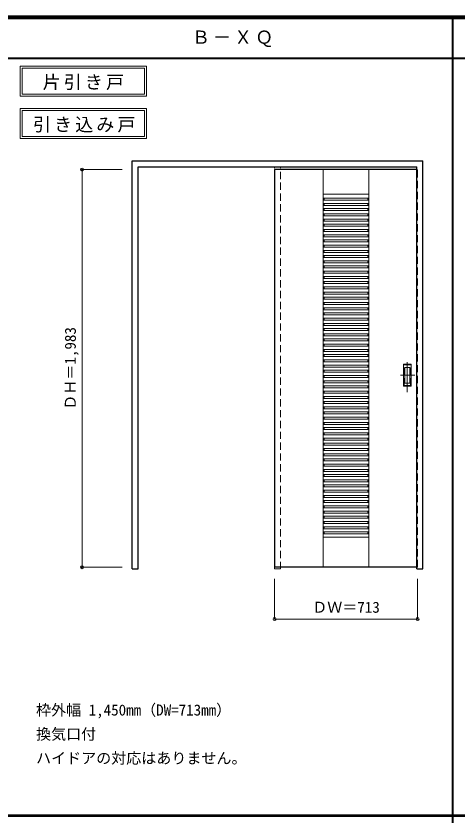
# Model space of a CAD drawing. Units: millimetres, scale not verified. Extents: x -6000 to 5700, y -4307 to 4175.
# Drawn here: x -502 to 1698, y 186 to 4175 of the extents above; entities that cross this region are included whole.
import ezdxf
from ezdxf.enums import TextEntityAlignment as Align

# ---------------------------------------------------------------- set-up
doc = ezdxf.new("R2010")
doc.units = ezdxf.units.MM
doc.header["$LTSCALE"] = 30
doc.header["$PDMODE"] = 32
doc.header["$PDSIZE"] = 15
doc.linetypes.add('CHAIN1', pattern=[8, 5, -1, 1, -1])
doc.linetypes.add('DASHED1', pattern=[1.8, 1.2, -0.6])
for name, color, linetype, lineweight in [('0-2_扉', 4, 'DASHED1', 9), ('0-3_仕上げ', 4, 'Continuous', 9), ('0-4_枠', 3, 'Continuous', 25), ('0-6_引手', 7, 'Continuous', 18), ('0-A_文字', 7, 'Continuous', 18), ('0-B_寸法', 7, 'Continuous', 9), ('F-1_枠', 6, 'Continuous', 40)]:
    doc.layers.add(name, color=color, linetype=linetype, lineweight=lineweight)
doc.styles.add('ＭＳ ゴシック', font='')
doc.styles.get('ＭＳ ゴシック').set_extended_font_data('MS Gothic')

msp = doc.modelspace()

# ---------------------------------------------------------------- linework, layer by layer
at = {"layer": '0-2_扉', "color": 3, "linetype": 'Continuous', "lineweight": 25}
for p, q in [((1498, 3409.5), (788, 3409.5)), ((788, 3409.5), (788, 1426.5)), ((1498, 1426.5), (788, 1426.5))]:
    msp.add_line(p, q, dxfattribs=at)
at = {"layer": '0-2_扉'}
for p, q in [((788, 3409.5), (788, 3405.5)), ((1498, 3409.5), (1501, 3409.5))]:
    msp.add_line(p, q, dxfattribs=at)
msp.add_lwpolyline([(1498, 1426.5), (1501, 1426.5), (1501, 3409.5)], dxfattribs=at)
at = {"layer": '0-3_仕上げ', "color": 7, "lineweight": 18}
for p, q in [((1030.5, 1426.5), (1030.5, 3409.5)), ((1258.5, 1426.5), (1258.5, 3409.5)), ((1030.5, 3286.5), (1258.5, 3286.5)), ((1030.5, 1576.5), (1258.5, 1576.5))]:
    msp.add_line(p, q, dxfattribs=at)
at = {"layer": '0-3_仕上げ'}
for p, q in [((1030.5, 3266.5), (1258.5, 3266.5)), ((1030.5, 3260.08), (1035.5, 3260.08)), ((1030.5, 3256.5), (1258.5, 3256.5)), ((1030.5, 3240.5), (1258.5, 3240.5)), ((1030.5, 3234.08), (1035.5, 3234.08)), ((1035.5, 3266.5), (1035.5, 3260.08)), ((1035.5, 3240.5), (1035.5, 3234.08)), ((1253.5, 3266.5), (1253.5, 3260.08)), ((1253.5, 3260.08), (1258.5, 3260.08)), ((1253.5, 3240.5), (1253.5, 3234.08)), ((1253.5, 3234.08), (1258.5, 3234.08)), ((1030.5, 3230.5), (1258.5, 3230.5)), ((1030.5, 3214.5), (1258.5, 3214.5)), ((1030.5, 3208.08), (1035.5, 3208.08)), ((1030.5, 3204.5), (1258.5, 3204.5)), ((1035.5, 3214.5), (1035.5, 3208.08)), ((1253.5, 3214.5), (1253.5, 3208.08)), ((1253.5, 3208.08), (1258.5, 3208.08)), ((1030.5, 3188.5), (1258.5, 3188.5)), ((1030.5, 3182.08), (1035.5, 3182.08)), ((1030.5, 3178.5), (1258.5, 3178.5)), ((1030.5, 3162.5), (1258.5, 3162.5)), ((1030.5, 3156.08), (1035.5, 3156.08)), ((1030.5, 3152.5), (1258.5, 3152.5)), ((1035.5, 3188.5), (1035.5, 3182.08)), ((1035.5, 3162.5), (1035.5, 3156.08)), ((1253.5, 3188.5), (1253.5, 3182.08)), ((1253.5, 3182.08), (1258.5, 3182.08)), ((1253.5, 3162.5), (1253.5, 3156.08)), ((1253.5, 3156.08), (1258.5, 3156.08)), ((1030.5, 3136.5), (1258.5, 3136.5)), ((1030.5, 3130.08), (1035.5, 3130.08)), ((1030.5, 3126.5), (1258.5, 3126.5)), ((1035.5, 3136.5), (1035.5, 3130.08)), ((1253.5, 3136.5), (1253.5, 3130.08)), ((1253.5, 3130.08), (1258.5, 3130.08)), ((1030.5, 3110.5), (1258.5, 3110.5)), ((1030.5, 3104.08), (1035.5, 3104.08)), ((1030.5, 3100.5), (1258.5, 3100.5)), ((1030.5, 3084.5), (1258.5, 3084.5)), ((1030.5, 3078.08), (1035.5, 3078.08)), ((1030.5, 3074.5), (1258.5, 3074.5)), ((1035.5, 3110.5), (1035.5, 3104.08)), ((1035.5, 3084.5), (1035.5, 3078.08)), ((1253.5, 3110.5), (1253.5, 3104.08)), ((1253.5, 3104.08), (1258.5, 3104.08)), ((1253.5, 3084.5), (1253.5, 3078.08)), ((1253.5, 3078.08), (1258.5, 3078.08)), ((1030.5, 3058.5), (1258.5, 3058.5)), ((1030.5, 3052.08), (1035.5, 3052.08)), ((1030.5, 3048.5), (1258.5, 3048.5)), ((1030.5, 3032.5), (1258.5, 3032.5)), ((1035.5, 3058.5), (1035.5, 3052.08)), ((1035.5, 3032.5), (1035.5, 3026.08)), ((1253.5, 3058.5), (1253.5, 3052.08)), ((1253.5, 3052.08), (1258.5, 3052.08)), ((1253.5, 3032.5), (1253.5, 3026.08)), ((1030.5, 3026.08), (1035.5, 3026.08)), ((1030.5, 3022.5), (1258.5, 3022.5)), ((1030.5, 3006.5), (1258.5, 3006.5)), ((1030.5, 3000.08), (1035.5, 3000.08)), ((1030.5, 2996.5), (1258.5, 2996.5)), ((1035.5, 3006.5), (1035.5, 3000.08)), ((1253.5, 3026.08), (1258.5, 3026.08)), ((1253.5, 3006.5), (1253.5, 3000.08)), ((1253.5, 3000.08), (1258.5, 3000.08)), ((1030.5, 2980.5), (1258.5, 2980.5)), ((1030.5, 2974.08), (1035.5, 2974.08)), ((1030.5, 2970.5), (1258.5, 2970.5)), ((1030.5, 2954.5), (1258.5, 2954.5)), ((1035.5, 2980.5), (1035.5, 2974.08)), ((1035.5, 2954.5), (1035.5, 2948.08)), ((1253.5, 2980.5), (1253.5, 2974.08)), ((1253.5, 2974.08), (1258.5, 2974.08)), ((1253.5, 2954.5), (1253.5, 2948.08)), ((1030.5, 2948.08), (1035.5, 2948.08)), ((1030.5, 2944.5), (1258.5, 2944.5)), ((1030.5, 2928.5), (1258.5, 2928.5)), ((1030.5, 2922.08), (1035.5, 2922.08)), ((1030.5, 2918.5), (1258.5, 2918.5)), ((1035.5, 2928.5), (1035.5, 2922.08)), ((1253.5, 2948.08), (1258.5, 2948.08)), ((1253.5, 2928.5), (1253.5, 2922.08)), ((1253.5, 2922.08), (1258.5, 2922.08)), ((1030.5, 2902.5), (1258.5, 2902.5)), ((1030.5, 2896.08), (1035.5, 2896.08)), ((1030.5, 2892.5), (1258.5, 2892.5)), ((1030.5, 2876.5), (1258.5, 2876.5)), ((1035.5, 2902.5), (1035.5, 2896.08)), ((1035.5, 2876.5), (1035.5, 2870.08)), ((1253.5, 2902.5), (1253.5, 2896.08)), ((1253.5, 2896.08), (1258.5, 2896.08)), ((1253.5, 2876.5), (1253.5, 2870.08)), ((1030.5, 2870.08), (1035.5, 2870.08)), ((1030.5, 2866.5), (1258.5, 2866.5)), ((1030.5, 2850.5), (1258.5, 2850.5)), ((1030.5, 2844.08), (1035.5, 2844.08)), ((1030.5, 2840.5), (1258.5, 2840.5)), ((1035.5, 2850.5), (1035.5, 2844.08)), ((1253.5, 2870.08), (1258.5, 2870.08)), ((1253.5, 2850.5), (1253.5, 2844.08)), ((1253.5, 2844.08), (1258.5, 2844.08)), ((1030.5, 2824.5), (1258.5, 2824.5)), ((1030.5, 2818.08), (1035.5, 2818.08)), ((1030.5, 2814.5), (1258.5, 2814.5)), ((1030.5, 2798.5), (1258.5, 2798.5)), ((1035.5, 2824.5), (1035.5, 2818.08)), ((1035.5, 2798.5), (1035.5, 2792.08)), ((1253.5, 2824.5), (1253.5, 2818.08)), ((1253.5, 2818.08), (1258.5, 2818.08)), ((1253.5, 2798.5), (1253.5, 2792.08)), ((1030.5, 2792.08), (1035.5, 2792.08)), ((1030.5, 2788.5), (1258.5, 2788.5)), ((1030.5, 2772.5), (1258.5, 2772.5)), ((1030.5, 2766.08), (1035.5, 2766.08)), ((1030.5, 2762.5), (1258.5, 2762.5)), ((1035.5, 2772.5), (1035.5, 2766.08)), ((1253.5, 2792.08), (1258.5, 2792.08)), ((1253.5, 2772.5), (1253.5, 2766.08)), ((1253.5, 2766.08), (1258.5, 2766.08)), ((1030.5, 2746.5), (1258.5, 2746.5)), ((1030.5, 2740.08), (1035.5, 2740.08)), ((1030.5, 2736.5), (1258.5, 2736.5)), ((1030.5, 2720.5), (1258.5, 2720.5)), ((1030.5, 2714.08), (1035.5, 2714.08)), ((1035.5, 2746.5), (1035.5, 2740.08)), ((1035.5, 2720.5), (1035.5, 2714.08)), ((1253.5, 2746.5), (1253.5, 2740.08)), ((1253.5, 2740.08), (1258.5, 2740.08)), ((1253.5, 2720.5), (1253.5, 2714.08)), ((1253.5, 2714.08), (1258.5, 2714.08)), ((1030.5, 2710.5), (1258.5, 2710.5)), ((1030.5, 2694.5), (1258.5, 2694.5)), ((1030.5, 2688.08), (1035.5, 2688.08)), ((1030.5, 2684.5), (1258.5, 2684.5)), ((1035.5, 2694.5), (1035.5, 2688.08)), ((1253.5, 2694.5), (1253.5, 2688.08)), ((1253.5, 2688.08), (1258.5, 2688.08)), ((1030.5, 2668.5), (1258.5, 2668.5)), ((1030.5, 2662.08), (1035.5, 2662.08)), ((1030.5, 2658.5), (1258.5, 2658.5)), ((1030.5, 2642.5), (1258.5, 2642.5)), ((1030.5, 2636.08), (1035.5, 2636.08)), ((1035.5, 2668.5), (1035.5, 2662.08)), ((1035.5, 2642.5), (1035.5, 2636.08)), ((1253.5, 2668.5), (1253.5, 2662.08)), ((1253.5, 2662.08), (1258.5, 2662.08)), ((1253.5, 2642.5), (1253.5, 2636.08)), ((1253.5, 2636.08), (1258.5, 2636.08)), ((1030.5, 2632.5), (1258.5, 2632.5)), ((1030.5, 2616.5), (1258.5, 2616.5)), ((1030.5, 2610.08), (1035.5, 2610.08)), ((1030.5, 2606.5), (1258.5, 2606.5)), ((1035.5, 2616.5), (1035.5, 2610.08)), ((1253.5, 2616.5), (1253.5, 2610.08)), ((1253.5, 2610.08), (1258.5, 2610.08)), ((1030.5, 2590.5), (1258.5, 2590.5)), ((1030.5, 2584.08), (1035.5, 2584.08)), ((1030.5, 2580.5), (1258.5, 2580.5)), ((1030.5, 2564.5), (1258.5, 2564.5)), ((1030.5, 2558.08), (1035.5, 2558.08)), ((1030.5, 2554.5), (1258.5, 2554.5)), ((1035.5, 2590.5), (1035.5, 2584.08)), ((1035.5, 2564.5), (1035.5, 2558.08)), ((1253.5, 2590.5), (1253.5, 2584.08)), ((1253.5, 2584.08), (1258.5, 2584.08)), ((1253.5, 2564.5), (1253.5, 2558.08)), ((1253.5, 2558.08), (1258.5, 2558.08)), ((1030.5, 2538.5), (1258.5, 2538.5)), ((1030.5, 2532.08), (1035.5, 2532.08)), ((1030.5, 2528.5), (1258.5, 2528.5)), ((1035.5, 2538.5), (1035.5, 2532.08)), ((1253.5, 2538.5), (1253.5, 2532.08)), ((1253.5, 2532.08), (1258.5, 2532.08)), ((1030.5, 2512.5), (1258.5, 2512.5)), ((1030.5, 2506.08), (1035.5, 2506.08)), ((1030.5, 2502.5), (1258.5, 2502.5)), ((1030.5, 2486.5), (1258.5, 2486.5)), ((1030.5, 2480.08), (1035.5, 2480.08)), ((1030.5, 2476.5), (1258.5, 2476.5)), ((1035.5, 2512.5), (1035.5, 2506.08)), ((1035.5, 2486.5), (1035.5, 2480.08)), ((1253.5, 2512.5), (1253.5, 2506.08)), ((1253.5, 2506.08), (1258.5, 2506.08)), ((1253.5, 2486.5), (1253.5, 2480.08)), ((1253.5, 2480.08), (1258.5, 2480.08)), ((1030.5, 2460.5), (1258.5, 2460.5)), ((1030.5, 2454.08), (1035.5, 2454.08)), ((1030.5, 2450.5), (1258.5, 2450.5)), ((1030.5, 2434.5), (1258.5, 2434.5)), ((1035.5, 2460.5), (1035.5, 2454.08)), ((1035.5, 2434.5), (1035.5, 2428.08)), ((1253.5, 2460.5), (1253.5, 2454.08)), ((1253.5, 2454.08), (1258.5, 2454.08)), ((1253.5, 2434.5), (1253.5, 2428.08)), ((1030.5, 2428.08), (1035.5, 2428.08)), ((1030.5, 2424.5), (1258.5, 2424.5)), ((1030.5, 2408.5), (1258.5, 2408.5)), ((1030.5, 2402.08), (1035.5, 2402.08)), ((1030.5, 2398.5), (1258.5, 2398.5)), ((1035.5, 2408.5), (1035.5, 2402.08)), ((1253.5, 2428.08), (1258.5, 2428.08)), ((1253.5, 2408.5), (1253.5, 2402.08)), ((1253.5, 2402.08), (1258.5, 2402.08)), ((1030.5, 2382.5), (1258.5, 2382.5)), ((1030.5, 2376.08), (1035.5, 2376.08)), ((1030.5, 2372.5), (1258.5, 2372.5)), ((1030.5, 2356.5), (1258.5, 2356.5)), ((1035.5, 2382.5), (1035.5, 2376.08)), ((1035.5, 2356.5), (1035.5, 2350.08)), ((1253.5, 2382.5), (1253.5, 2376.08)), ((1253.5, 2376.08), (1258.5, 2376.08)), ((1253.5, 2356.5), (1253.5, 2350.08)), ((1030.5, 2350.08), (1035.5, 2350.08)), ((1030.5, 2346.5), (1258.5, 2346.5)), ((1030.5, 2330.5), (1258.5, 2330.5)), ((1030.5, 2324.08), (1035.5, 2324.08)), ((1030.5, 2320.5), (1258.5, 2320.5)), ((1035.5, 2330.5), (1035.5, 2324.08)), ((1253.5, 2350.08), (1258.5, 2350.08)), ((1253.5, 2330.5), (1253.5, 2324.08)), ((1253.5, 2324.08), (1258.5, 2324.08)), ((1030.5, 2304.5), (1258.5, 2304.5)), ((1030.5, 2298.08), (1035.5, 2298.08)), ((1030.5, 2294.5), (1258.5, 2294.5)), ((1030.5, 2278.5), (1258.5, 2278.5)), ((1035.5, 2304.5), (1035.5, 2298.08)), ((1035.5, 2278.5), (1035.5, 2272.08)), ((1253.5, 2304.5), (1253.5, 2298.08)), ((1253.5, 2298.08), (1258.5, 2298.08)), ((1253.5, 2278.5), (1253.5, 2272.08)), ((1030.5, 2272.08), (1035.5, 2272.08)), ((1030.5, 2268.5), (1258.5, 2268.5)), ((1030.5, 2252.5), (1258.5, 2252.5)), ((1030.5, 2246.08), (1035.5, 2246.08)), ((1030.5, 2242.5), (1258.5, 2242.5)), ((1035.5, 2252.5), (1035.5, 2246.08)), ((1253.5, 2272.08), (1258.5, 2272.08)), ((1253.5, 2252.5), (1253.5, 2246.08)), ((1253.5, 2246.08), (1258.5, 2246.08)), ((1030.5, 2226.5), (1258.5, 2226.5)), ((1030.5, 2220.08), (1035.5, 2220.08)), ((1030.5, 2216.5), (1258.5, 2216.5)), ((1030.5, 2200.5), (1258.5, 2200.5)), ((1030.5, 2194.08), (1035.5, 2194.08)), ((1035.5, 2226.5), (1035.5, 2220.08)), ((1035.5, 2200.5), (1035.5, 2194.08)), ((1253.5, 2226.5), (1253.5, 2220.08)), ((1253.5, 2220.08), (1258.5, 2220.08)), ((1253.5, 2200.5), (1253.5, 2194.08)), ((1253.5, 2194.08), (1258.5, 2194.08)), ((1030.5, 2190.5), (1258.5, 2190.5)), ((1030.5, 2174.5), (1258.5, 2174.5)), ((1030.5, 2168.08), (1035.5, 2168.08)), ((1030.5, 2164.5), (1258.5, 2164.5)), ((1035.5, 2174.5), (1035.5, 2168.08)), ((1253.5, 2174.5), (1253.5, 2168.08)), ((1253.5, 2168.08), (1258.5, 2168.08)), ((1030.5, 2148.5), (1258.5, 2148.5)), ((1030.5, 2142.08), (1035.5, 2142.08)), ((1030.5, 2138.5), (1258.5, 2138.5)), ((1030.5, 2122.5), (1258.5, 2122.5)), ((1030.5, 2116.08), (1035.5, 2116.08)), ((1035.5, 2148.5), (1035.5, 2142.08)), ((1035.5, 2122.5), (1035.5, 2116.08)), ((1253.5, 2148.5), (1253.5, 2142.08)), ((1253.5, 2142.08), (1258.5, 2142.08)), ((1253.5, 2122.5), (1253.5, 2116.08)), ((1253.5, 2116.08), (1258.5, 2116.08)), ((1030.5, 2112.5), (1258.5, 2112.5)), ((1030.5, 2096.5), (1258.5, 2096.5)), ((1030.5, 2090.08), (1035.5, 2090.08)), ((1030.5, 2086.5), (1258.5, 2086.5)), ((1035.5, 2096.5), (1035.5, 2090.08)), ((1253.5, 2096.5), (1253.5, 2090.08)), ((1253.5, 2090.08), (1258.5, 2090.08)), ((1030.5, 2070.5), (1258.5, 2070.5)), ((1030.5, 2064.08), (1035.5, 2064.08)), ((1030.5, 2060.5), (1258.5, 2060.5)), ((1030.5, 2044.5), (1258.5, 2044.5)), ((1030.5, 2038.08), (1035.5, 2038.08)), ((1030.5, 2034.5), (1258.5, 2034.5)), ((1035.5, 2070.5), (1035.5, 2064.08)), ((1035.5, 2044.5), (1035.5, 2038.08)), ((1253.5, 2070.5), (1253.5, 2064.08)), ((1253.5, 2064.08), (1258.5, 2064.08)), ((1253.5, 2044.5), (1253.5, 2038.08)), ((1253.5, 2038.08), (1258.5, 2038.08)), ((1030.5, 2018.5), (1258.5, 2018.5)), ((1030.5, 2012.08), (1035.5, 2012.08)), ((1030.5, 2008.5), (1258.5, 2008.5)), ((1035.5, 2018.5), (1035.5, 2012.08)), ((1253.5, 2018.5), (1253.5, 2012.08)), ((1253.5, 2012.08), (1258.5, 2012.08)), ((1030.5, 1992.5), (1258.5, 1992.5)), ((1030.5, 1986.08), (1035.5, 1986.08)), ((1030.5, 1982.5), (1258.5, 1982.5)), ((1030.5, 1966.5), (1258.5, 1966.5)), ((1030.5, 1960.08), (1035.5, 1960.08)), ((1030.5, 1956.5), (1258.5, 1956.5)), ((1035.5, 1992.5), (1035.5, 1986.08)), ((1035.5, 1966.5), (1035.5, 1960.08)), ((1253.5, 1992.5), (1253.5, 1986.08)), ((1253.5, 1986.08), (1258.5, 1986.08)), ((1253.5, 1966.5), (1253.5, 1960.08)), ((1253.5, 1960.08), (1258.5, 1960.08)), ((1030.5, 1940.5), (1258.5, 1940.5)), ((1030.5, 1934.08), (1035.5, 1934.08)), ((1030.5, 1930.5), (1258.5, 1930.5)), ((1035.5, 1940.5), (1035.5, 1934.08)), ((1253.5, 1940.5), (1253.5, 1934.08)), ((1253.5, 1934.08), (1258.5, 1934.08)), ((1030.5, 1914.5), (1258.5, 1914.5)), ((1030.5, 1908.08), (1035.5, 1908.08)), ((1030.5, 1904.5), (1258.5, 1904.5)), ((1030.5, 1888.5), (1258.5, 1888.5)), ((1030.5, 1882.08), (1035.5, 1882.08)), ((1030.5, 1878.5), (1258.5, 1878.5)), ((1035.5, 1914.5), (1035.5, 1908.08)), ((1035.5, 1888.5), (1035.5, 1882.08)), ((1253.5, 1914.5), (1253.5, 1908.08)), ((1253.5, 1908.08), (1258.5, 1908.08)), ((1253.5, 1888.5), (1253.5, 1882.08)), ((1253.5, 1882.08), (1258.5, 1882.08)), ((1030.5, 1862.5), (1258.5, 1862.5)), ((1030.5, 1856.08), (1035.5, 1856.08)), ((1030.5, 1852.5), (1258.5, 1852.5)), ((1030.5, 1836.5), (1258.5, 1836.5)), ((1035.5, 1862.5), (1035.5, 1856.08)), ((1035.5, 1836.5), (1035.5, 1830.08)), ((1253.5, 1862.5), (1253.5, 1856.08)), ((1253.5, 1856.08), (1258.5, 1856.08)), ((1253.5, 1836.5), (1253.5, 1830.08)), ((1030.5, 1830.08), (1035.5, 1830.08)), ((1030.5, 1826.5), (1258.5, 1826.5)), ((1030.5, 1810.5), (1258.5, 1810.5)), ((1030.5, 1804.08), (1035.5, 1804.08)), ((1030.5, 1800.5), (1258.5, 1800.5)), ((1035.5, 1810.5), (1035.5, 1804.08)), ((1253.5, 1830.08), (1258.5, 1830.08)), ((1253.5, 1810.5), (1253.5, 1804.08)), ((1253.5, 1804.08), (1258.5, 1804.08)), ((1030.5, 1784.5), (1258.5, 1784.5)), ((1030.5, 1778.08), (1035.5, 1778.08)), ((1030.5, 1774.5), (1258.5, 1774.5)), ((1030.5, 1758.5), (1258.5, 1758.5)), ((1035.5, 1784.5), (1035.5, 1778.08)), ((1035.5, 1758.5), (1035.5, 1752.08)), ((1253.5, 1784.5), (1253.5, 1778.08)), ((1253.5, 1778.08), (1258.5, 1778.08)), ((1253.5, 1758.5), (1253.5, 1752.08)), ((1030.5, 1752.08), (1035.5, 1752.08)), ((1030.5, 1748.5), (1258.5, 1748.5)), ((1030.5, 1732.5), (1258.5, 1732.5)), ((1030.5, 1726.08), (1035.5, 1726.08)), ((1030.5, 1722.5), (1258.5, 1722.5)), ((1035.5, 1732.5), (1035.5, 1726.08)), ((1253.5, 1752.08), (1258.5, 1752.08)), ((1253.5, 1732.5), (1253.5, 1726.08)), ((1253.5, 1726.08), (1258.5, 1726.08)), ((1030.5, 1706.5), (1258.5, 1706.5)), ((1030.5, 1700.08), (1035.5, 1700.08)), ((1030.5, 1696.5), (1258.5, 1696.5)), ((1030.5, 1680.5), (1258.5, 1680.5)), ((1035.5, 1706.5), (1035.5, 1700.08)), ((1035.5, 1680.5), (1035.5, 1674.08)), ((1253.5, 1706.5), (1253.5, 1700.08)), ((1253.5, 1700.08), (1258.5, 1700.08)), ((1253.5, 1680.5), (1253.5, 1674.08)), ((1030.5, 1674.08), (1035.5, 1674.08)), ((1030.5, 1670.5), (1258.5, 1670.5)), ((1030.5, 1654.5), (1258.5, 1654.5)), ((1030.5, 1648.08), (1035.5, 1648.08)), ((1030.5, 1644.5), (1258.5, 1644.5)), ((1035.5, 1654.5), (1035.5, 1648.08)), ((1253.5, 1674.08), (1258.5, 1674.08)), ((1253.5, 1654.5), (1253.5, 1648.08)), ((1253.5, 1648.08), (1258.5, 1648.08)), ((1030.5, 1628.5), (1258.5, 1628.5)), ((1030.5, 1622.08), (1035.5, 1622.08)), ((1030.5, 1618.5), (1258.5, 1618.5)), ((1030.5, 1602.5), (1258.5, 1602.5)), ((1030.5, 1596.08), (1035.5, 1596.08)), ((1035.5, 1628.5), (1035.5, 1622.08)), ((1035.5, 1602.5), (1035.5, 1596.08)), ((1253.5, 1628.5), (1253.5, 1622.08)), ((1253.5, 1622.08), (1258.5, 1622.08)), ((1253.5, 1602.5), (1253.5, 1596.08)), ((1253.5, 1596.08), (1258.5, 1596.08)), ((1030.5, 1592.5), (1258.5, 1592.5))]:
    msp.add_line(p, q, dxfattribs=at)
at = {"layer": '0-4_枠'}
for p, q in [((78, 1418), (78, 3453)), ((78, 3453), (1528, 3453)), ((1528, 1418), (1528, 3453)), ((108, 3423), (1498, 3423)), ((1498, 1418), (1498, 3423)), ((1498, 1418), (1528, 1418))]:
    msp.add_line(p, q, dxfattribs=at)
at = {"layer": '0-4_枠', "color": 4, "linetype": 'DASHED1', "lineweight": 9}
for p, q in [((788, 1418), (788, 3423)), ((818, 1418), (818, 3423)), ((788, 1418), (818, 1418))]:
    msp.add_line(p, q, dxfattribs=at)
at = {"layer": '0-4_枠'}
msp.add_lwpolyline([(78, 1418), (108, 1418), (108, 3423)], dxfattribs=at)
at = {"layer": '0-6_引手'}
for p, q in [((1469, 2439), (1431, 2439)), ((1431, 2329), (1431, 2439)), ((1469, 2329), (1469, 2439)), ((1462.5, 2423), (1437.5, 2423)), ((1437.5, 2345), (1437.5, 2423)), ((1462.5, 2345), (1462.5, 2423)), ((1469, 2329), (1431, 2329)), ((1462.5, 2345), (1437.5, 2345))]:
    msp.add_line(p, q, dxfattribs=at)
at = {"layer": '0-6_引手', "linetype": 'DASHED1'}
for p, q in [((1434, 2333), (1434, 2435)), ((1466, 2333), (1434, 2333))]:
    msp.add_line(p, q, dxfattribs=at)
at = {"layer": '0-6_引手', "linetype": 'CHAIN1'}
for p, q in [((1450, 2298.77), (1450, 2469.62)), ((1488.07, 2384), (1415.56, 2384))]:
    msp.add_line(p, q, dxfattribs=at)
at = {"layer": '0-6_引手', "linetype": 'DASHED1'}
msp.add_lwpolyline([(1466, 2333), (1466, 2435), (1434, 2435)], dxfattribs=at)
at = {"layer": '0-A_文字'}
for p, q in [((-482, 3925), (-482, 3775)), ((-472, 3915), (-472, 3785)), ((-472, 3915), (139.03, 3915)), ((139.03, 3915), (139.03, 3785)), ((-482, 3775), (149.03, 3775)), ((-472, 3785), (139.03, 3785)), ((-482, 3713.53), (-482, 3563.53)), ((-472, 3703.53), (-472, 3573.53)), ((-472, 3703.53), (139.03, 3703.53)), ((139.03, 3703.53), (139.03, 3573.53)), ((-482, 3563.53), (149.03, 3563.53)), ((-472, 3573.53), (139.03, 3573.53))]:
    msp.add_line(p, q, dxfattribs=at)
for points in [[(-482, 3925), (149.03, 3925), (149.03, 3775)], [(-482, 3713.53), (149.03, 3713.53), (149.03, 3563.53)]]:
    msp.add_lwpolyline(points, dxfattribs=at)
at = {"layer": '0-B_寸法', "color": 4}
for p, q in [((-172, 3409.5), (-172, 1426.5)), ((-172, 3409.5), (28, 3409.5)), ((-172, 1426.5), (28, 1426.5)), ((1501, 1168), (1501, 1368))]:
    msp.add_line(p, q, dxfattribs=at)
msp.add_lwpolyline([(1501, 1168), (788, 1168), (788, 1368)], dxfattribs=at)
at = {"layer": '0-B_寸法'}
for p in [(-172, 3409.5), (-172, 1426.5), (788, 1168), (1501, 1168)]:
    msp.add_point(p, dxfattribs=at)
at = {"layer": 'F-1_枠'}
for p, q in [((-6000, 4175), (5700, 4175)), ((-6000, 4170), (5700, 4170)), ((-6000, 4165), (5700, 4165)), ((1678, -3790), (1678, 4175)), ((-6000, 3965), (5700, 3965)), ((-6000, 190.5), (5700, 190.5)), ((-6000, 187.5), (5700, 187.5))]:
    msp.add_line(p, q, dxfattribs=at)

# ---------------------------------------------------------------- texts
at = {"layer": '0-A_文字', "style": 'ＭＳ ゴシック'}
for s, p in [('枠外幅 1,450mm（DW=713mm）', (-402, 670.5)), ('換気口付', (-402, 550.5)), ('ハイドアの対応はありません。', (-402, 430.5))]:
    msp.add_text(s, height=54.99, dxfattribs=at).set_placement(p, align=Align.BOTTOM_LEFT)
at = {"layer": '0-A_文字', "char_height": 65.98, "attachment_point": 7, "style": 'ＭＳ ゴシック'}
for s, insert in [('\\T1.17;Ｂ－ＸＱ', (375.5, 4020)), ('\\T1.17;片引き戸', (-368.98, 3805)), ('\\T1.17;引き込み戸', (-417.34, 3593.53))]:
    msp.add_mtext(s, dxfattribs=dict(at, insert=insert))
at = {"layer": '0-B_寸法', "style": 'ＭＳ ゴシック'}
msp.add_text('ＤＨ＝1,983', height=54.99, rotation=90, dxfattribs=at).set_placement((-187, 2211.75), align=Align.BOTTOM_LEFT)
msp.add_text('ＤＷ＝713', height=54.99, dxfattribs=at).set_placement((975.75, 1183), align=Align.BOTTOM_LEFT)

doc.saveas('drawing.dxf')
